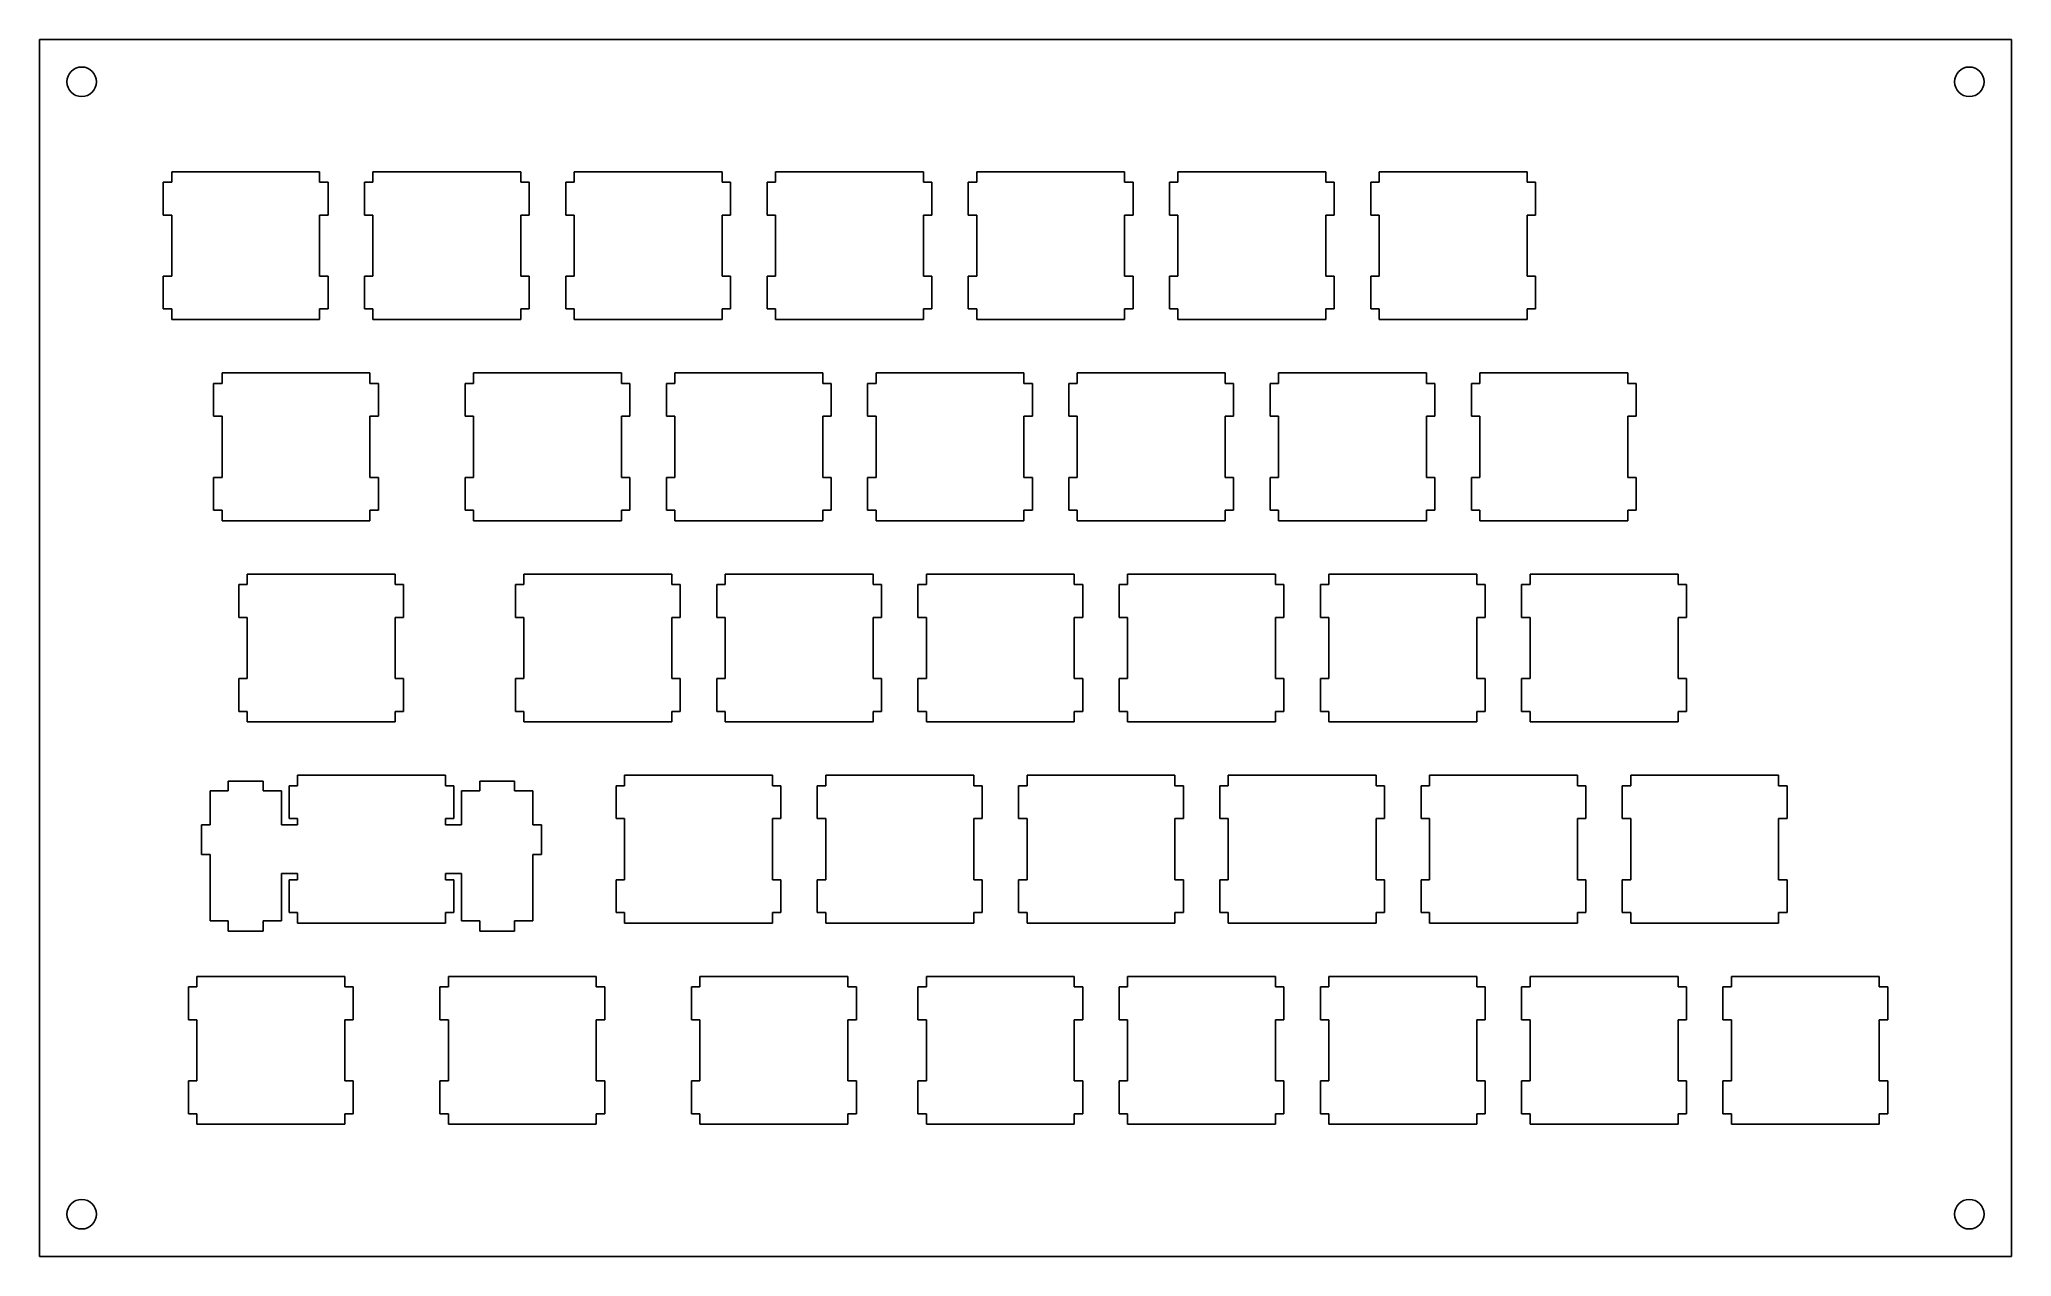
# Model space of a CAD drawing. Extents: x 0 to 187, y 0 to 116.
import ezdxf

# ---------------------------------------------------------------- set-up
doc = ezdxf.new("R2010")
doc.units = 0
doc.header["$MEASUREMENT"] = 0

msp = doc.modelspace()

# ---------------------------------------------------------------- linework, layer by layer
at = {"color": 0}
for p, q in [((0.0951, 115.616), (186.782, 115.616)), ((0.0951, 0.3666), (0.0951, 115.616)), ((186.782, 115.616), (186.782, 0.3666)), ((12.6201, 103.091), (12.6201, 102.092)), ((26.6196, 103.091), (12.6201, 103.091)), ((26.6196, 102.092), (26.6196, 103.091)), ((31.6701, 103.091), (31.6701, 102.092)), ((45.6696, 103.091), (31.6701, 103.091)), ((45.6696, 102.092), (45.6696, 103.091)), ((50.7199, 103.091), (50.7199, 102.092)), ((64.7196, 103.091), (50.7199, 103.091)), ((64.7196, 102.092), (64.7196, 103.091)), ((69.7699, 103.091), (69.7699, 102.092)), ((83.7696, 103.091), (69.7699, 103.091)), ((83.7696, 102.092), (83.7696, 103.091)), ((88.8199, 103.091), (88.8199, 102.092)), ((102.82, 103.091), (88.8199, 103.091)), ((102.82, 102.092), (102.82, 103.091)), ((107.869, 103.091), (107.869, 102.092)), ((121.868, 103.091), (107.869, 103.091)), ((121.868, 102.092), (121.868, 103.091)), ((126.92, 103.091), (126.92, 102.092)), ((140.92, 103.091), (126.92, 103.091)), ((140.92, 102.092), (140.92, 103.091)), ((12.6201, 102.092), (11.8181, 102.092)), ((11.8181, 102.092), (11.8181, 98.9912)), ((27.4175, 102.092), (26.6196, 102.092)), ((27.4175, 98.9912), (27.4175, 102.092)), ((31.6701, 102.092), (30.8694, 102.092)), ((30.8694, 102.092), (30.8694, 98.9912)), ((46.4689, 102.092), (45.6696, 102.092)), ((46.4689, 98.9912), (46.4689, 102.092)), ((50.7199, 102.092), (49.9195, 102.092)), ((49.9195, 102.092), (49.9195, 98.9912)), ((65.519, 102.092), (64.7196, 102.092)), ((65.519, 98.9912), (65.519, 102.092)), ((69.7699, 102.092), (68.9695, 102.092)), ((68.9695, 102.092), (68.9695, 98.9912)), ((84.569, 102.092), (83.7696, 102.092)), ((84.569, 98.9912), (84.569, 102.092)), ((88.8199, 102.092), (88.0195, 102.092)), ((88.0195, 102.092), (88.0195, 98.9912)), ((103.619, 102.092), (102.82, 102.092)), ((103.619, 98.9912), (103.619, 102.092)), ((107.869, 102.092), (107.069, 102.092)), ((107.069, 102.092), (107.069, 98.9912)), ((122.669, 102.092), (121.868, 102.092)), ((122.669, 98.9912), (122.669, 102.092)), ((126.92, 102.092), (126.118, 102.092)), ((126.118, 102.092), (126.118, 98.9912)), ((141.719, 102.092), (140.92, 102.092)), ((141.719, 98.9912), (141.719, 102.092)), ((11.8181, 98.9912), (12.6201, 98.9912)), ((12.6201, 98.9912), (12.6201, 93.1926)), ((26.6196, 93.1926), (26.6196, 98.9912)), ((26.6196, 98.9912), (27.4175, 98.9912)), ((30.8694, 98.9912), (31.6701, 98.9912)), ((31.6701, 98.9912), (31.6701, 93.1926)), ((45.6696, 93.1926), (45.6696, 98.9912)), ((45.6696, 98.9912), (46.4689, 98.9912)), ((49.9195, 98.9912), (50.7199, 98.9912)), ((50.7199, 98.9912), (50.7199, 93.1926)), ((64.7196, 93.1926), (64.7196, 98.9912)), ((64.7196, 98.9912), (65.519, 98.9912)), ((68.9695, 98.9912), (69.7699, 98.9912)), ((69.7699, 98.9912), (69.7699, 93.1926)), ((83.7696, 93.1926), (83.7696, 98.9912)), ((83.7696, 98.9912), (84.569, 98.9912)), ((88.0195, 98.9912), (88.8199, 98.9912)), ((88.8199, 98.9912), (88.8199, 93.1926)), ((102.82, 93.1926), (102.82, 98.9912)), ((102.82, 98.9912), (103.619, 98.9912)), ((107.069, 98.9912), (107.869, 98.9912)), ((107.869, 98.9912), (107.869, 93.1926)), ((121.868, 93.1926), (121.868, 98.9912)), ((121.868, 98.9912), (122.669, 98.9912)), ((126.118, 98.9912), (126.92, 98.9912)), ((126.92, 98.9912), (126.92, 93.1926)), ((140.92, 93.1926), (140.92, 98.9912)), ((140.92, 98.9912), (141.719, 98.9912)), ((12.6201, 93.1926), (11.8181, 93.1926)), ((11.8181, 93.1926), (11.8181, 90.092)), ((27.4175, 93.1926), (26.6196, 93.1926)), ((27.4175, 90.092), (27.4175, 93.1926)), ((31.6701, 93.1926), (30.8694, 93.1926)), ((30.8694, 93.1926), (30.8694, 90.092)), ((46.4689, 93.1926), (45.6696, 93.1926)), ((46.4689, 90.092), (46.4689, 93.1926)), ((50.7199, 93.1926), (49.9195, 93.1926)), ((49.9195, 93.1926), (49.9195, 90.092)), ((65.519, 93.1926), (64.7196, 93.1926)), ((65.519, 90.092), (65.519, 93.1926)), ((69.7699, 93.1926), (68.9695, 93.1926)), ((68.9695, 93.1926), (68.9695, 90.092)), ((84.569, 93.1926), (83.7696, 93.1926)), ((84.569, 90.092), (84.569, 93.1926)), ((88.8199, 93.1926), (88.0195, 93.1926)), ((88.0195, 93.1926), (88.0195, 90.092)), ((103.619, 93.1926), (102.82, 93.1926)), ((103.619, 90.092), (103.619, 93.1926)), ((107.869, 93.1926), (107.069, 93.1926)), ((107.069, 93.1926), (107.069, 90.092)), ((122.669, 93.1926), (121.868, 93.1926)), ((122.669, 90.092), (122.669, 93.1926)), ((126.92, 93.1926), (126.118, 93.1926)), ((126.118, 93.1926), (126.118, 90.092)), ((141.719, 93.1926), (140.92, 93.1926)), ((141.719, 90.092), (141.719, 93.1926)), ((11.8181, 90.092), (12.6201, 90.092)), ((12.6201, 90.092), (12.6201, 89.0916)), ((26.6196, 89.0916), (26.6196, 90.092)), ((26.6196, 90.092), (27.4175, 90.092)), ((30.8694, 90.092), (31.6701, 90.092)), ((31.6701, 90.092), (31.6701, 89.0916)), ((45.6696, 89.0916), (45.6696, 90.092)), ((45.6696, 90.092), (46.4689, 90.092)), ((49.9195, 90.092), (50.7199, 90.092)), ((50.7199, 90.092), (50.7199, 89.0916)), ((64.7196, 89.0916), (64.7196, 90.092)), ((64.7196, 90.092), (65.519, 90.092)), ((68.9695, 90.092), (69.7699, 90.092)), ((69.7699, 90.092), (69.7699, 89.0916)), ((83.7696, 89.0916), (83.7696, 90.092)), ((83.7696, 90.092), (84.569, 90.092)), ((88.0195, 90.092), (88.8199, 90.092)), ((88.8199, 90.092), (88.8199, 89.0916)), ((102.82, 89.0916), (102.82, 90.092)), ((102.82, 90.092), (103.619, 90.092)), ((107.069, 90.092), (107.869, 90.092)), ((107.869, 90.092), (107.869, 89.0916)), ((121.868, 89.0916), (121.868, 90.092)), ((121.868, 90.092), (122.669, 90.092)), ((126.118, 90.092), (126.92, 90.092)), ((126.92, 90.092), (126.92, 89.0916)), ((140.92, 89.0916), (140.92, 90.092)), ((140.92, 90.092), (141.719, 90.092)), ((12.6201, 89.0916), (26.6196, 89.0916)), ((31.6701, 89.0916), (45.6696, 89.0916)), ((50.7199, 89.0916), (64.7196, 89.0916)), ((69.7699, 89.0916), (83.7696, 89.0916)), ((88.8199, 89.0916), (102.82, 89.0916)), ((107.869, 89.0916), (121.868, 89.0916)), ((126.92, 89.0916), (140.92, 89.0916)), ((17.3812, 84.0412), (17.3812, 83.0421)), ((31.3821, 84.0412), (17.3812, 84.0412)), ((31.3821, 83.0421), (31.3821, 84.0412)), ((41.1949, 84.0412), (41.1949, 83.0421)), ((55.1946, 84.0412), (41.1949, 84.0412)), ((55.1946, 83.0421), (55.1946, 84.0412)), ((60.2449, 84.0412), (60.2449, 83.0421)), ((74.2446, 84.0412), (60.2449, 84.0412)), ((74.2446, 83.0421), (74.2446, 84.0412)), ((79.2949, 84.0412), (79.2949, 83.0421)), ((93.2946, 84.0412), (79.2949, 84.0412)), ((93.2946, 83.0421), (93.2946, 84.0412)), ((98.3449, 84.0412), (98.3449, 83.0421)), ((112.345, 84.0412), (98.3449, 84.0412)), ((112.345, 83.0421), (112.345, 84.0412)), ((117.395, 84.0412), (117.395, 83.0421)), ((131.395, 84.0412), (117.395, 84.0412)), ((131.395, 83.0421), (131.395, 84.0412)), ((136.445, 84.0412), (136.445, 83.0421)), ((150.445, 84.0412), (136.445, 84.0412)), ((150.445, 83.0421), (150.445, 84.0412)), ((17.3812, 83.0421), (16.5819, 83.0421)), ((16.5819, 83.0421), (16.5819, 79.9412)), ((32.1813, 83.0421), (31.3821, 83.0421)), ((32.1813, 79.9412), (32.1813, 83.0421)), ((41.1949, 83.0421), (40.3945, 83.0421)), ((40.3945, 83.0421), (40.3945, 79.9412)), ((55.9939, 83.0421), (55.1946, 83.0421)), ((55.9939, 79.9412), (55.9939, 83.0421)), ((60.2449, 83.0421), (59.4431, 83.0421)), ((59.4431, 83.0421), (59.4431, 79.9412)), ((75.044, 83.0421), (74.2446, 83.0421)), ((75.044, 79.9412), (75.044, 83.0421)), ((79.2949, 83.0421), (78.4945, 83.0421)), ((78.4945, 83.0421), (78.4945, 79.9412)), ((94.0939, 83.0421), (93.2946, 83.0421)), ((94.0939, 79.9412), (94.0939, 83.0421)), ((98.3449, 83.0421), (97.5445, 83.0421)), ((97.5445, 83.0421), (97.5445, 79.9412)), ((113.144, 83.0421), (112.345, 83.0421)), ((113.144, 79.9412), (113.144, 83.0421)), ((117.395, 83.0421), (116.594, 83.0421)), ((116.594, 83.0421), (116.594, 79.9412)), ((132.194, 83.0421), (131.395, 83.0421)), ((132.194, 79.9412), (132.194, 83.0421)), ((136.445, 83.0421), (135.644, 83.0421)), ((135.644, 83.0421), (135.644, 79.9412)), ((151.244, 83.0421), (150.445, 83.0421)), ((151.244, 79.9412), (151.244, 83.0421)), ((16.5819, 79.9412), (17.3812, 79.9412)), ((17.3812, 79.9412), (17.3812, 74.1412)), ((31.3821, 74.1412), (31.3821, 79.9412)), ((31.3821, 79.9412), (32.1813, 79.9412)), ((40.3945, 79.9412), (41.1949, 79.9412)), ((41.1949, 79.9412), (41.1949, 74.1412)), ((55.1946, 74.1412), (55.1946, 79.9412)), ((55.1946, 79.9412), (55.9939, 79.9412)), ((59.4431, 79.9412), (60.2449, 79.9412)), ((60.2449, 79.9412), (60.2449, 74.1412)), ((74.2446, 74.1412), (74.2446, 79.9412)), ((74.2446, 79.9412), (75.044, 79.9412)), ((78.4945, 79.9412), (79.2949, 79.9412)), ((79.2949, 79.9412), (79.2949, 74.1412)), ((93.2946, 74.1412), (93.2946, 79.9412)), ((93.2946, 79.9412), (94.0939, 79.9412)), ((97.5445, 79.9412), (98.3449, 79.9412)), ((98.3449, 79.9412), (98.3449, 74.1412)), ((112.345, 74.1412), (112.345, 79.9412)), ((112.345, 79.9412), (113.144, 79.9412)), ((116.594, 79.9412), (117.395, 79.9412)), ((117.395, 79.9412), (117.395, 74.1412)), ((131.395, 74.1412), (131.395, 79.9412)), ((131.395, 79.9412), (132.194, 79.9412)), ((135.644, 79.9412), (136.445, 79.9412)), ((136.445, 79.9412), (136.445, 74.1412)), ((150.445, 74.1412), (150.445, 79.9412)), ((150.445, 79.9412), (151.244, 79.9412)), ((17.3812, 74.1412), (16.5819, 74.1412)), ((16.5819, 74.1412), (16.5819, 71.042)), ((32.1813, 74.1412), (31.3821, 74.1412)), ((32.1813, 71.042), (32.1813, 74.1412)), ((41.1949, 74.1412), (40.3945, 74.1412)), ((40.3945, 74.1412), (40.3945, 71.042)), ((55.9939, 74.1412), (55.1946, 74.1412)), ((55.9939, 71.042), (55.9939, 74.1412)), ((60.2449, 74.1412), (59.4431, 74.1412)), ((59.4431, 74.1412), (59.4431, 71.042)), ((75.044, 74.1412), (74.2446, 74.1412)), ((75.044, 71.042), (75.044, 74.1412)), ((79.2949, 74.1412), (78.4945, 74.1412)), ((78.4945, 74.1412), (78.4945, 71.042)), ((94.0939, 74.1412), (93.2946, 74.1412)), ((94.0939, 71.042), (94.0939, 74.1412)), ((98.3449, 74.1412), (97.5445, 74.1412)), ((97.5445, 74.1412), (97.5445, 71.042)), ((113.144, 74.1412), (112.345, 74.1412)), ((113.144, 71.042), (113.144, 74.1412)), ((117.395, 74.1412), (116.594, 74.1412)), ((116.594, 74.1412), (116.594, 71.042)), ((132.194, 74.1412), (131.395, 74.1412)), ((132.194, 71.042), (132.194, 74.1412)), ((136.445, 74.1412), (135.644, 74.1412)), ((135.644, 74.1412), (135.644, 71.042)), ((151.244, 74.1412), (150.445, 74.1412)), ((151.244, 71.042), (151.244, 74.1412)), ((16.5819, 71.042), (17.3812, 71.042)), ((17.3812, 71.042), (17.3812, 70.0416)), ((31.3821, 70.0416), (31.3821, 71.042)), ((31.3821, 71.042), (32.1813, 71.042)), ((40.3945, 71.042), (41.1949, 71.042)), ((41.1949, 71.042), (41.1949, 70.0416)), ((55.1946, 70.0416), (55.1946, 71.042)), ((55.1946, 71.042), (55.9939, 71.042)), ((59.4431, 71.042), (60.2449, 71.042)), ((60.2449, 71.042), (60.2449, 70.0416)), ((74.2446, 70.0416), (74.2446, 71.042)), ((74.2446, 71.042), (75.044, 71.042)), ((78.4945, 71.042), (79.2949, 71.042)), ((79.2949, 71.042), (79.2949, 70.0416)), ((93.2946, 70.0416), (93.2946, 71.042)), ((93.2946, 71.042), (94.0939, 71.042)), ((97.5445, 71.042), (98.3449, 71.042)), ((98.3449, 71.042), (98.3449, 70.0416)), ((112.345, 70.0416), (112.345, 71.042)), ((112.345, 71.042), (113.144, 71.042)), ((116.594, 71.042), (117.395, 71.042)), ((117.395, 71.042), (117.395, 70.0416)), ((131.395, 70.0416), (131.395, 71.042)), ((131.395, 71.042), (132.194, 71.042)), ((135.644, 71.042), (136.445, 71.042)), ((136.445, 71.042), (136.445, 70.0416)), ((150.445, 70.0416), (150.445, 71.042)), ((150.445, 71.042), (151.244, 71.042)), ((17.3812, 70.0416), (31.3821, 70.0416)), ((41.1949, 70.0416), (55.1946, 70.0416)), ((60.2449, 70.0416), (74.2446, 70.0416)), ((79.2949, 70.0416), (93.2946, 70.0416)), ((98.3449, 70.0416), (112.345, 70.0416)), ((117.395, 70.0416), (131.395, 70.0416)), ((136.445, 70.0416), (150.445, 70.0416)), ((19.7624, 63.9921), (18.9618, 63.9921)), ((18.9618, 63.9921), (18.9618, 60.8912)), ((19.7624, 64.9912), (19.7624, 63.9921)), ((33.7619, 64.9912), (19.7624, 64.9912)), ((33.7619, 63.9921), (33.7619, 64.9912)), ((34.5626, 63.9921), (33.7619, 63.9921)), ((34.5626, 60.8912), (34.5626, 63.9921)), ((45.9564, 63.9921), (45.157, 63.9921)), ((45.157, 63.9921), (45.157, 60.8912)), ((45.9564, 64.9912), (45.9564, 63.9921)), ((59.9556, 64.9912), (45.9564, 64.9912)), ((59.9556, 63.9921), (59.9556, 64.9912)), ((60.7564, 63.9921), (59.9556, 63.9921)), ((60.7564, 60.8912), (60.7564, 63.9921)), ((65.0064, 63.9921), (64.207, 63.9921)), ((64.207, 63.9921), (64.207, 60.8912)), ((65.0064, 64.9912), (65.0064, 63.9921)), ((79.0071, 64.9912), (65.0064, 64.9912)), ((79.0071, 63.9921), (79.0071, 64.9912)), ((79.8065, 63.9921), (79.0071, 63.9921)), ((79.8065, 60.8912), (79.8065, 63.9921)), ((84.0564, 63.9921), (83.257, 63.9921)), ((83.257, 63.9921), (83.257, 60.8912)), ((84.0564, 64.9912), (84.0564, 63.9921)), ((98.0571, 64.9912), (84.0564, 64.9912)), ((98.0571, 63.9921), (98.0571, 64.9912)), ((98.8564, 63.9921), (98.0571, 63.9921)), ((98.8564, 60.8912), (98.8564, 63.9921)), ((103.106, 63.9921), (102.307, 63.9921)), ((102.307, 63.9921), (102.307, 60.8912)), ((103.106, 64.9912), (103.106, 63.9921)), ((117.107, 64.9912), (103.106, 64.9912)), ((117.107, 63.9921), (117.107, 64.9912)), ((117.906, 63.9921), (117.107, 63.9921)), ((117.906, 60.8912), (117.906, 63.9921)), ((122.156, 63.9921), (121.357, 63.9921)), ((121.357, 63.9921), (121.357, 60.8912)), ((122.156, 64.9912), (122.156, 63.9921)), ((136.157, 64.9912), (122.156, 64.9912)), ((136.157, 63.9921), (136.157, 64.9912)), ((136.956, 63.9921), (136.157, 63.9921)), ((136.956, 60.8912), (136.956, 63.9921)), ((141.206, 63.9921), (140.407, 63.9921)), ((140.407, 63.9921), (140.407, 60.8912)), ((141.206, 64.9912), (141.206, 63.9921)), ((155.207, 64.9912), (141.206, 64.9912)), ((155.207, 63.9921), (155.207, 64.9912)), ((156.006, 63.9921), (155.207, 63.9921)), ((156.006, 60.8912), (156.006, 63.9921)), ((18.9618, 60.8912), (19.7624, 60.8912)), ((19.7624, 60.8912), (19.7624, 55.0912)), ((33.7619, 55.0912), (33.7619, 60.8912)), ((33.7619, 60.8912), (34.5626, 60.8912)), ((45.157, 60.8912), (45.9564, 60.8912)), ((45.9564, 60.8912), (45.9564, 55.0912)), ((59.9556, 55.0912), (59.9556, 60.8912)), ((59.9556, 60.8912), (60.7564, 60.8912)), ((64.207, 60.8912), (65.0064, 60.8912)), ((65.0064, 60.8912), (65.0064, 55.0912)), ((79.0071, 55.0912), (79.0071, 60.8912)), ((79.0071, 60.8912), (79.8065, 60.8912)), ((83.257, 60.8912), (84.0564, 60.8912)), ((84.0564, 60.8912), (84.0564, 55.0912)), ((98.0571, 55.0912), (98.0571, 60.8912)), ((98.0571, 60.8912), (98.8564, 60.8912)), ((102.307, 60.8912), (103.106, 60.8912)), ((103.106, 60.8912), (103.106, 55.0912)), ((117.107, 55.0912), (117.107, 60.8912)), ((117.107, 60.8912), (117.906, 60.8912)), ((121.357, 60.8912), (122.156, 60.8912)), ((122.156, 60.8912), (122.156, 55.0912)), ((136.157, 55.0912), (136.157, 60.8912)), ((136.157, 60.8912), (136.956, 60.8912)), ((140.407, 60.8912), (141.206, 60.8912)), ((141.206, 60.8912), (141.206, 55.0912)), ((155.207, 55.0912), (155.207, 60.8912)), ((155.207, 60.8912), (156.006, 60.8912)), ((19.7624, 55.0912), (18.9618, 55.0912)), ((18.9618, 55.0912), (18.9618, 51.992)), ((34.5626, 55.0912), (33.7619, 55.0912)), ((34.5626, 51.992), (34.5626, 55.0912)), ((45.9564, 55.0912), (45.157, 55.0912)), ((45.157, 55.0912), (45.157, 51.992)), ((60.7564, 55.0912), (59.9556, 55.0912)), ((60.7564, 51.992), (60.7564, 55.0912)), ((65.0064, 55.0912), (64.207, 55.0912)), ((64.207, 55.0912), (64.207, 51.992)), ((79.8065, 55.0912), (79.0071, 55.0912)), ((79.8065, 51.992), (79.8065, 55.0912)), ((84.0564, 55.0912), (83.257, 55.0912)), ((83.257, 55.0912), (83.257, 51.992)), ((98.8564, 55.0912), (98.0571, 55.0912)), ((98.8564, 51.992), (98.8564, 55.0912)), ((103.106, 55.0912), (102.307, 55.0912)), ((102.307, 55.0912), (102.307, 51.992)), ((117.906, 55.0912), (117.107, 55.0912)), ((117.906, 51.992), (117.906, 55.0912)), ((122.156, 55.0912), (121.357, 55.0912)), ((121.357, 55.0912), (121.357, 51.992)), ((136.956, 55.0912), (136.157, 55.0912)), ((136.956, 51.992), (136.956, 55.0912)), ((141.206, 55.0912), (140.407, 55.0912)), ((140.407, 55.0912), (140.407, 51.992)), ((156.006, 55.0912), (155.207, 55.0912)), ((156.006, 51.992), (156.006, 55.0912)), ((18.9618, 51.992), (19.7624, 51.992)), ((19.7624, 51.992), (19.7624, 50.9916)), ((19.7624, 50.9916), (33.7619, 50.9916)), ((33.7619, 50.9916), (33.7619, 51.992)), ((33.7619, 51.992), (34.5626, 51.992)), ((45.157, 51.992), (45.9564, 51.992)), ((45.9564, 51.992), (45.9564, 50.9916)), ((45.9564, 50.9916), (59.9556, 50.9916)), ((59.9556, 50.9916), (59.9556, 51.992)), ((59.9556, 51.992), (60.7564, 51.992)), ((64.207, 51.992), (65.0064, 51.992)), ((65.0064, 51.992), (65.0064, 50.9916)), ((65.0064, 50.9916), (79.0071, 50.9916)), ((79.0071, 50.9916), (79.0071, 51.992)), ((79.0071, 51.992), (79.8065, 51.992)), ((83.257, 51.992), (84.0564, 51.992)), ((84.0564, 51.992), (84.0564, 50.9916)), ((84.0564, 50.9916), (98.0571, 50.9916)), ((98.0571, 50.9916), (98.0571, 51.992)), ((98.0571, 51.992), (98.8564, 51.992)), ((102.307, 51.992), (103.106, 51.992)), ((103.106, 51.992), (103.106, 50.9916)), ((103.106, 50.9916), (117.107, 50.9916)), ((117.107, 50.9916), (117.107, 51.992)), ((117.107, 51.992), (117.906, 51.992)), ((121.357, 51.992), (122.156, 51.992)), ((122.156, 51.992), (122.156, 50.9916)), ((122.156, 50.9916), (136.157, 50.9916)), ((136.157, 50.9916), (136.157, 51.992)), ((136.157, 51.992), (136.956, 51.992)), ((140.407, 51.992), (141.206, 51.992)), ((141.206, 51.992), (141.206, 50.9916)), ((141.206, 50.9916), (155.207, 50.9916)), ((155.207, 50.9916), (155.207, 51.992)), ((155.207, 51.992), (156.006, 51.992)), ((21.2755, 45.3912), (17.9751, 45.3912)), ((17.9751, 45.3912), (17.9751, 44.4722)), ((21.2755, 44.4722), (21.2755, 45.3912)), ((24.5249, 44.9421), (23.7257, 44.9421)), ((23.7257, 44.9421), (23.7257, 41.8426)), ((24.5249, 45.9412), (24.5249, 44.9421)), ((38.5258, 45.9412), (24.5249, 45.9412)), ((38.5258, 44.9421), (38.5258, 45.9412)), ((39.3252, 44.9421), (38.5258, 44.9421)), ((39.3252, 41.8426), (39.3252, 44.9421)), ((45.0755, 45.3912), (41.7752, 45.3912)), ((41.7752, 45.3912), (41.7752, 44.4722)), ((45.0755, 44.4722), (45.0755, 45.3912)), ((55.4814, 44.9421), (54.682, 44.9421)), ((54.682, 44.9421), (54.682, 41.8426)), ((55.4814, 45.9412), (55.4814, 44.9421)), ((69.4821, 45.9412), (55.4814, 45.9412)), ((69.4821, 44.9421), (69.4821, 45.9412)), ((70.2815, 44.9421), (69.4821, 44.9421)), ((70.2815, 41.8426), (70.2815, 44.9421)), ((74.5314, 44.9421), (73.732, 44.9421)), ((73.732, 44.9421), (73.732, 41.8426)), ((74.5314, 45.9412), (74.5314, 44.9421)), ((88.5321, 45.9412), (74.5314, 45.9412)), ((88.5321, 44.9421), (88.5321, 45.9412)), ((89.3315, 44.9421), (88.5321, 44.9421)), ((89.3315, 41.8426), (89.3315, 44.9421)), ((93.5814, 44.9421), (92.782, 44.9421)), ((92.782, 44.9421), (92.782, 41.8426)), ((93.5814, 45.9412), (93.5814, 44.9421)), ((107.582, 45.9412), (93.5814, 45.9412)), ((107.582, 44.9421), (107.582, 45.9412)), ((108.381, 44.9421), (107.582, 44.9421)), ((108.381, 41.8426), (108.381, 44.9421)), ((112.631, 44.9421), (111.832, 44.9421)), ((111.832, 44.9421), (111.832, 41.8426)), ((112.631, 45.9412), (112.631, 44.9421)), ((126.632, 45.9412), (112.631, 45.9412)), ((126.632, 44.9421), (126.632, 45.9412)), ((127.431, 44.9421), (126.632, 44.9421)), ((127.431, 41.8426), (127.431, 44.9421)), ((131.681, 44.9421), (130.882, 44.9421)), ((130.882, 44.9421), (130.882, 41.8426)), ((131.681, 45.9412), (131.681, 44.9421)), ((145.682, 45.9412), (131.681, 45.9412)), ((145.682, 44.9421), (145.682, 45.9412)), ((146.481, 44.9421), (145.682, 44.9421)), ((146.481, 41.8426), (146.481, 44.9421)), ((150.731, 44.9421), (149.932, 44.9421)), ((149.932, 44.9421), (149.932, 41.8426)), ((150.731, 45.9412), (150.731, 44.9421)), ((164.732, 45.9412), (150.731, 45.9412)), ((164.732, 44.9421), (164.732, 45.9412)), ((165.531, 44.9421), (164.732, 44.9421)), ((165.531, 41.8426), (165.531, 44.9421)), ((17.9751, 44.4722), (16.2498, 44.4722)), ((16.2498, 44.4722), (16.2498, 41.2418)), ((23.0008, 44.4722), (21.2755, 44.4722)), ((23.0008, 41.2418), (23.0008, 44.4722)), ((41.7752, 44.4722), (40.0498, 44.4722)), ((40.0498, 44.4722), (40.0498, 41.2418)), ((46.8009, 44.4722), (45.0755, 44.4722)), ((46.8009, 41.2418), (46.8009, 44.4722)), ((16.2498, 41.2418), (15.4258, 41.2418)), ((15.4258, 41.2418), (15.4258, 38.4418)), ((24.5249, 41.2418), (23.0008, 41.2418)), ((23.7257, 41.8426), (24.5249, 41.8426)), ((24.5249, 41.8426), (24.5249, 41.2418)), ((38.5258, 41.2418), (38.5258, 41.8426)), ((38.5258, 41.8426), (39.3252, 41.8426)), ((40.0498, 41.2418), (38.5258, 41.2418)), ((47.625, 41.2418), (46.8009, 41.2418)), ((47.625, 38.4418), (47.625, 41.2418)), ((54.682, 41.8426), (55.4814, 41.8426)), ((55.4814, 41.8426), (55.4814, 36.0412)), ((69.4821, 36.0412), (69.4821, 41.8426)), ((69.4821, 41.8426), (70.2815, 41.8426)), ((73.732, 41.8426), (74.5314, 41.8426)), ((74.5314, 41.8426), (74.5314, 36.0412)), ((88.5321, 36.0412), (88.5321, 41.8426)), ((88.5321, 41.8426), (89.3315, 41.8426)), ((92.782, 41.8426), (93.5814, 41.8426)), ((93.5814, 41.8426), (93.5814, 36.0412)), ((107.582, 36.0412), (107.582, 41.8426)), ((107.582, 41.8426), (108.381, 41.8426)), ((111.832, 41.8426), (112.631, 41.8426)), ((112.631, 41.8426), (112.631, 36.0412)), ((126.632, 36.0412), (126.632, 41.8426)), ((126.632, 41.8426), (127.431, 41.8426)), ((130.882, 41.8426), (131.681, 41.8426)), ((131.681, 41.8426), (131.681, 36.0412)), ((145.682, 36.0412), (145.682, 41.8426)), ((145.682, 41.8426), (146.481, 41.8426)), ((149.932, 41.8426), (150.731, 41.8426)), ((150.731, 41.8426), (150.731, 36.0412)), ((164.732, 36.0412), (164.732, 41.8426)), ((164.732, 41.8426), (165.531, 41.8426)), ((15.4258, 38.4418), (16.2498, 38.4418)), ((16.2498, 38.4418), (16.2498, 32.1717)), ((46.8009, 32.1717), (46.8009, 38.4418)), ((46.8009, 38.4418), (47.625, 38.4418)), ((23.0008, 32.1717), (23.0008, 36.642)), ((23.0008, 36.642), (24.5249, 36.642)), ((24.5249, 36.0412), (23.7257, 36.0412)), ((23.7257, 36.0412), (23.7257, 32.942)), ((24.5249, 36.642), (24.5249, 36.0412)), ((38.5258, 36.0412), (38.5258, 36.642)), ((38.5258, 36.642), (40.0498, 36.642)), ((39.3252, 36.0412), (38.5258, 36.0412)), ((39.3252, 32.942), (39.3252, 36.0412)), ((40.0498, 36.642), (40.0498, 32.1717)), ((55.4814, 36.0412), (54.682, 36.0412)), ((54.682, 36.0412), (54.682, 32.942)), ((70.2815, 36.0412), (69.4821, 36.0412)), ((70.2815, 32.942), (70.2815, 36.0412)), ((74.5314, 36.0412), (73.732, 36.0412)), ((73.732, 36.0412), (73.732, 32.942)), ((89.3315, 36.0412), (88.5321, 36.0412)), ((89.3315, 32.942), (89.3315, 36.0412)), ((93.5814, 36.0412), (92.782, 36.0412)), ((92.782, 36.0412), (92.782, 32.942)), ((108.381, 36.0412), (107.582, 36.0412)), ((108.381, 32.942), (108.381, 36.0412)), ((112.631, 36.0412), (111.832, 36.0412)), ((111.832, 36.0412), (111.832, 32.942)), ((127.431, 36.0412), (126.632, 36.0412)), ((127.431, 32.942), (127.431, 36.0412)), ((131.681, 36.0412), (130.882, 36.0412)), ((130.882, 36.0412), (130.882, 32.942)), ((146.481, 36.0412), (145.682, 36.0412)), ((146.481, 32.942), (146.481, 36.0412)), ((150.731, 36.0412), (149.932, 36.0412)), ((149.932, 36.0412), (149.932, 32.942)), ((165.531, 36.0412), (164.732, 36.0412)), ((165.531, 32.942), (165.531, 36.0412)), ((16.2498, 32.1717), (17.9751, 32.1717)), ((17.9751, 32.1717), (17.9751, 31.1919)), ((21.2755, 31.1919), (21.2755, 32.1717)), ((21.2755, 32.1717), (23.0008, 32.1717)), ((23.7257, 32.942), (24.5249, 32.942)), ((24.5249, 32.942), (24.5249, 31.9416)), ((24.5249, 31.9416), (38.5258, 31.9416)), ((38.5258, 31.9416), (38.5258, 32.942)), ((38.5258, 32.942), (39.3252, 32.942)), ((40.0498, 32.1717), (41.7752, 32.1717)), ((41.7752, 32.1717), (41.7752, 31.1919)), ((45.0755, 31.1919), (45.0755, 32.1717)), ((45.0755, 32.1717), (46.8009, 32.1717)), ((54.682, 32.942), (55.4814, 32.942)), ((55.4814, 32.942), (55.4814, 31.9416)), ((55.4814, 31.9416), (69.4821, 31.9416)), ((69.4821, 31.9416), (69.4821, 32.942)), ((69.4821, 32.942), (70.2815, 32.942)), ((73.732, 32.942), (74.5314, 32.942)), ((74.5314, 32.942), (74.5314, 31.9416)), ((74.5314, 31.9416), (88.5321, 31.9416)), ((88.5321, 31.9416), (88.5321, 32.942)), ((88.5321, 32.942), (89.3315, 32.942)), ((92.782, 32.942), (93.5814, 32.942)), ((93.5814, 32.942), (93.5814, 31.9416)), ((93.5814, 31.9416), (107.582, 31.9416)), ((107.582, 31.9416), (107.582, 32.942)), ((107.582, 32.942), (108.381, 32.942)), ((111.832, 32.942), (112.631, 32.942)), ((112.631, 32.942), (112.631, 31.9416)), ((112.631, 31.9416), (126.632, 31.9416)), ((126.632, 31.9416), (126.632, 32.942)), ((126.632, 32.942), (127.431, 32.942)), ((130.882, 32.942), (131.681, 32.942)), ((131.681, 32.942), (131.681, 31.9416)), ((131.681, 31.9416), (145.682, 31.9416)), ((145.682, 31.9416), (145.682, 32.942)), ((145.682, 32.942), (146.481, 32.942)), ((149.932, 32.942), (150.731, 32.942)), ((150.731, 32.942), (150.731, 31.9416)), ((150.731, 31.9416), (164.732, 31.9416)), ((164.732, 31.9416), (164.732, 32.942)), ((164.732, 32.942), (165.531, 32.942)), ((17.9751, 31.1919), (21.2755, 31.1919)), ((41.7752, 31.1919), (45.0755, 31.1919)), ((14.9999, 26.8911), (14.9999, 25.8919)), ((29.0008, 26.8911), (14.9999, 26.8911)), ((29.0008, 25.8919), (29.0008, 26.8911)), ((38.8126, 26.8911), (38.8126, 25.8919)), ((52.8119, 26.8911), (38.8126, 26.8911)), ((52.8119, 25.8919), (52.8119, 26.8911)), ((62.6251, 26.8911), (62.6251, 25.8919)), ((76.6258, 26.8911), (62.6251, 26.8911)), ((76.6258, 25.8919), (76.6258, 26.8911)), ((84.0564, 26.8911), (84.0564, 25.8919)), ((98.0571, 26.8911), (84.0564, 26.8911)), ((98.0571, 25.8919), (98.0571, 26.8911)), ((103.106, 26.8911), (103.106, 25.8919)), ((117.107, 26.8911), (103.106, 26.8911)), ((117.107, 25.8919), (117.107, 26.8911)), ((122.156, 26.8911), (122.156, 25.8919)), ((136.157, 26.8911), (122.156, 26.8911)), ((136.157, 25.8919), (136.157, 26.8911)), ((141.206, 26.8911), (141.206, 25.8919)), ((155.207, 26.8911), (141.206, 26.8911)), ((155.207, 25.8919), (155.207, 26.8911)), ((160.256, 26.8911), (160.256, 25.8919)), ((174.257, 26.8911), (160.256, 26.8911)), ((174.257, 25.8919), (174.257, 26.8911)), ((14.9999, 25.8919), (14.2007, 25.8919)), ((14.2007, 25.8919), (14.2007, 22.7928)), ((29.8001, 25.8919), (29.0008, 25.8919)), ((29.8001, 22.7928), (29.8001, 25.8919)), ((38.8126, 25.8919), (38.0118, 25.8919)), ((38.0118, 25.8919), (38.0118, 22.7928)), ((53.6127, 25.8919), (52.8119, 25.8919)), ((53.6127, 22.7928), (53.6127, 25.8919)), ((62.6251, 25.8919), (61.8257, 25.8919)), ((61.8257, 25.8919), (61.8257, 22.7928)), ((77.4252, 25.8919), (76.6258, 25.8919)), ((77.4252, 22.7928), (77.4252, 25.8919)), ((84.0564, 25.8919), (83.257, 25.8919)), ((83.257, 25.8919), (83.257, 22.7928)), ((98.8564, 25.8919), (98.0571, 25.8919)), ((98.8564, 22.7928), (98.8564, 25.8919)), ((103.106, 25.8919), (102.307, 25.8919)), ((102.307, 25.8919), (102.307, 22.7928)), ((117.906, 25.8919), (117.107, 25.8919)), ((117.906, 22.7928), (117.906, 25.8919)), ((122.156, 25.8919), (121.357, 25.8919)), ((121.357, 25.8919), (121.357, 22.7928)), ((136.956, 25.8919), (136.157, 25.8919)), ((136.956, 22.7928), (136.956, 25.8919)), ((141.206, 25.8919), (140.407, 25.8919)), ((140.407, 25.8919), (140.407, 22.7928)), ((156.006, 25.8919), (155.207, 25.8919)), ((156.006, 22.7928), (156.006, 25.8919)), ((160.256, 25.8919), (159.457, 25.8919)), ((159.457, 25.8919), (159.457, 22.7928)), ((175.056, 25.8919), (174.257, 25.8919)), ((175.056, 22.7928), (175.056, 25.8919)), ((14.2007, 22.7928), (14.9999, 22.7928)), ((14.9999, 22.7928), (14.9999, 16.9912)), ((29.0008, 16.9912), (29.0008, 22.7928)), ((29.0008, 22.7928), (29.8001, 22.7928)), ((38.0118, 22.7928), (38.8126, 22.7928)), ((38.8126, 22.7928), (38.8126, 16.9912)), ((52.8119, 16.9912), (52.8119, 22.7928)), ((52.8119, 22.7928), (53.6127, 22.7928)), ((61.8257, 22.7928), (62.6251, 22.7928)), ((62.6251, 22.7928), (62.6251, 16.9912)), ((76.6258, 16.9912), (76.6258, 22.7928)), ((76.6258, 22.7928), (77.4252, 22.7928)), ((83.257, 22.7928), (84.0564, 22.7928)), ((84.0564, 22.7928), (84.0564, 16.9912)), ((98.0571, 16.9912), (98.0571, 22.7928)), ((98.0571, 22.7928), (98.8564, 22.7928)), ((102.307, 22.7928), (103.106, 22.7928)), ((103.106, 22.7928), (103.106, 16.9912)), ((117.107, 16.9912), (117.107, 22.7928)), ((117.107, 22.7928), (117.906, 22.7928)), ((121.357, 22.7928), (122.156, 22.7928)), ((122.156, 22.7928), (122.156, 16.9912)), ((136.157, 16.9912), (136.157, 22.7928)), ((136.157, 22.7928), (136.956, 22.7928)), ((140.407, 22.7928), (141.206, 22.7928)), ((141.206, 22.7928), (141.206, 16.9912)), ((155.207, 16.9912), (155.207, 22.7928)), ((155.207, 22.7928), (156.006, 22.7928)), ((159.457, 22.7928), (160.256, 22.7928)), ((160.256, 22.7928), (160.256, 16.9912)), ((174.257, 16.9912), (174.257, 22.7928)), ((174.257, 22.7928), (175.056, 22.7928)), ((14.9999, 16.9912), (14.2007, 16.9912)), ((14.2007, 16.9912), (14.2007, 13.892)), ((29.8001, 16.9912), (29.0008, 16.9912)), ((29.8001, 13.892), (29.8001, 16.9912)), ((38.8126, 16.9912), (38.0118, 16.9912)), ((38.0118, 16.9912), (38.0118, 13.892)), ((53.6127, 16.9912), (52.8119, 16.9912)), ((53.6127, 13.892), (53.6127, 16.9912)), ((62.6251, 16.9912), (61.8257, 16.9912)), ((61.8257, 16.9912), (61.8257, 13.892)), ((77.4252, 16.9912), (76.6258, 16.9912)), ((77.4252, 13.892), (77.4252, 16.9912)), ((84.0564, 16.9912), (83.257, 16.9912)), ((83.257, 16.9912), (83.257, 13.892)), ((98.8564, 16.9912), (98.0571, 16.9912)), ((98.8564, 13.892), (98.8564, 16.9912)), ((103.106, 16.9912), (102.307, 16.9912)), ((102.307, 16.9912), (102.307, 13.892)), ((117.906, 16.9912), (117.107, 16.9912)), ((117.906, 13.892), (117.906, 16.9912)), ((122.156, 16.9912), (121.357, 16.9912)), ((121.357, 16.9912), (121.357, 13.892)), ((136.956, 16.9912), (136.157, 16.9912)), ((136.956, 13.892), (136.956, 16.9912)), ((141.206, 16.9912), (140.407, 16.9912)), ((140.407, 16.9912), (140.407, 13.892)), ((156.006, 16.9912), (155.207, 16.9912)), ((156.006, 13.892), (156.006, 16.9912)), ((160.256, 16.9912), (159.457, 16.9912)), ((159.457, 16.9912), (159.457, 13.892)), ((175.056, 16.9912), (174.257, 16.9912)), ((175.056, 13.892), (175.056, 16.9912)), ((14.2007, 13.892), (14.9999, 13.892)), ((14.9999, 13.892), (14.9999, 12.8916)), ((29.0008, 12.8916), (29.0008, 13.892)), ((29.0008, 13.892), (29.8001, 13.892)), ((38.0118, 13.892), (38.8126, 13.892)), ((38.8126, 13.892), (38.8126, 12.8916)), ((52.8119, 12.8916), (52.8119, 13.892)), ((52.8119, 13.892), (53.6127, 13.892)), ((61.8257, 13.892), (62.6251, 13.892)), ((62.6251, 13.892), (62.6251, 12.8916)), ((76.6258, 12.8916), (76.6258, 13.892)), ((76.6258, 13.892), (77.4252, 13.892)), ((83.257, 13.892), (84.0564, 13.892)), ((84.0564, 13.892), (84.0564, 12.8916)), ((98.0571, 12.8916), (98.0571, 13.892)), ((98.0571, 13.892), (98.8564, 13.892)), ((102.307, 13.892), (103.106, 13.892)), ((103.106, 13.892), (103.106, 12.8916)), ((117.107, 12.8916), (117.107, 13.892)), ((117.107, 13.892), (117.906, 13.892)), ((121.357, 13.892), (122.156, 13.892)), ((122.156, 13.892), (122.156, 12.8916)), ((136.157, 12.8916), (136.157, 13.892)), ((136.157, 13.892), (136.956, 13.892)), ((140.407, 13.892), (141.206, 13.892)), ((141.206, 13.892), (141.206, 12.8916)), ((155.207, 12.8916), (155.207, 13.892)), ((155.207, 13.892), (156.006, 13.892)), ((159.457, 13.892), (160.256, 13.892)), ((160.256, 13.892), (160.256, 12.8916)), ((174.257, 12.8916), (174.257, 13.892)), ((174.257, 13.892), (175.056, 13.892)), ((14.9999, 12.8916), (29.0008, 12.8916)), ((38.8126, 12.8916), (52.8119, 12.8916)), ((62.6251, 12.8916), (76.6258, 12.8916)), ((84.0564, 12.8916), (98.0571, 12.8916)), ((103.106, 12.8916), (117.107, 12.8916)), ((122.156, 12.8916), (136.157, 12.8916)), ((141.206, 12.8916), (155.207, 12.8916)), ((160.256, 12.8916), (174.257, 12.8916)), ((186.782, 0.3666), (0.0951, 0.3666))]:
    msp.add_line(p, q, dxfattribs=at)
at = {"linetype": 'Continuous'}
for centre in [(4.0951, 111.604), (182.782, 111.604), (4.0951, 4.3786), (182.782, 4.3786)]:
    msp.add_circle(centre, 1.4, dxfattribs=at)

doc.saveas('drawing.dxf')
